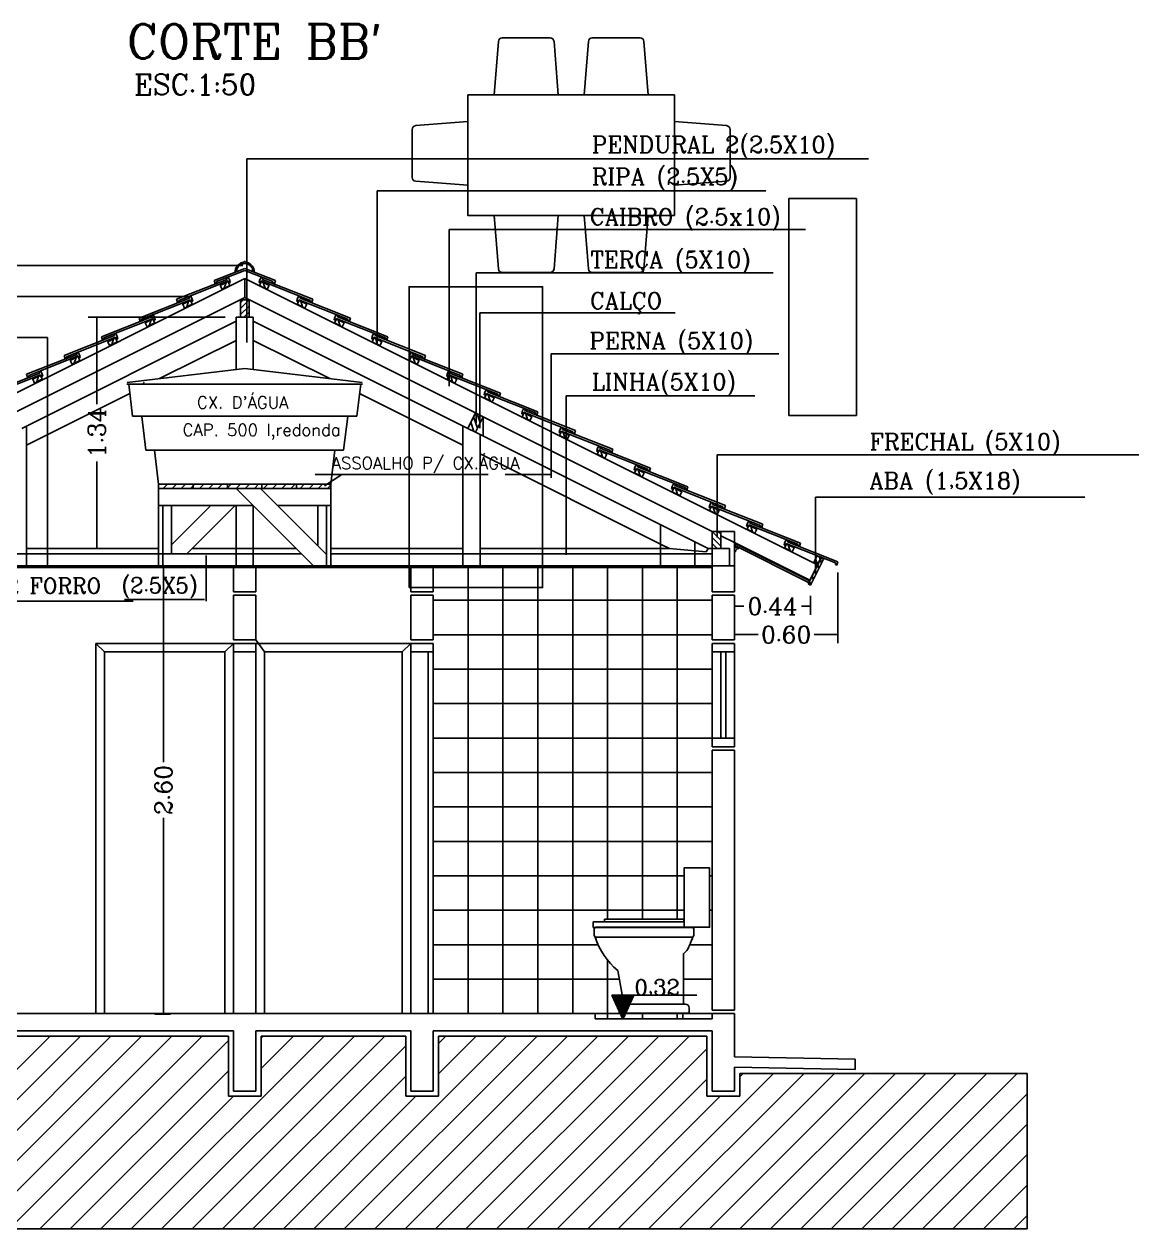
# Model space of a CAD drawing. Extents: x 374.2 to 444.1, y -26.3 to 30.2.
# Drawn here: x 419.16 to 425.64, y -17.74 to -10.74 of the extents above; entities that cross this region are included whole.
import ezdxf
from ezdxf.enums import TextEntityAlignment as Align

# ---------------------------------------------------------------- set-up
doc = ezdxf.new("R2010")
doc.units = 0
doc.header["$LTSCALE"] = 20
doc.header["$MEASUREMENT"] = 0
doc.linetypes.add('DASHED2', pattern=[0.375, 0.25, -0.125])
doc.layers.get('0').update_dxf_attribs({"linetype": 'CONTINUOUS'})
doc.layers.get('DEFPOINTS').update_dxf_attribs({"linetype": 'CONTINUOUS'})
for name, color, linetype in [('APARELHOS', 244, 'CONTINUOUS'), ('AZULEJO', 30, 'CONTINUOUS'), ('CONCRETO', 5, 'CONTINUOUS'), ('CORTETERRA', 244, 'CONTINUOUS'), ('COTAS', 244, 'CONTINUOUS'), ('EQUIPAMENTOS', 1, 'CONTINUOUS'), ('JANELA', 5, 'CONTINUOUS'), ('MADEIRAME', 30, 'CONTINUOUS'), ('PAREDE', 7, 'CONTINUOUS'), ('PORTA2', 30, 'CONTINUOUS'), ('TEXTO', 1, 'CONTINUOUS'), ('VASO', 7, 'CONTINUOUS'), ('VISTAL', 30, 'CONTINUOUS'), ('VISTAP', 244, 'CONTINUOUS')]:
    doc.layers.add(name, color=color, linetype=linetype)
doc.styles.add('ROMANC', font='ROMANC.SHX')
doc.dimstyles.get("Standard").update_dxf_attribs({"dimtxt": 0.1, "dimasz": 0.18, "dimexe": 0.05, "dimexo": 0.0625, "dimgap": 0.01, "dimtad": 0, "dimzin": 0, "dimdsep": 46, "dimtxsty": 'ROMANC', "dimblk1": 'NONE', "dimblk2": 'NONE', "dimsah": 1, "dimcen": 0.09, "dimclrd": 30, "dimclre": 30, "dimadec": 0, "dimazin": 0, "dimtfac": 1, "dimtdec": 4, "dimtofl": 0, "dimtmove": 1, "dimatfit": 3, "dimldrblk": 'NONE', "dimfxl": 1, "dimtolj": 1, "dimtzin": 0, "dimarcsym": 0})

# ---------------------------------------------------------------- blocks, each defined once
blk = doc.blocks.new('*D18')
at = {"color": 30, "linetype": 'ByBlock', "transparency": 16777216}
for p, q in [((406.0127, -7.0421), (406.0127, -7.4524)), ((405.4127, -7.3404), (405.4127, -7.3524)), ((405.4127, -7.4024), (405.5503, -7.4024)), ((406.0127, -7.4024), (405.875, -7.4024))]:
    blk.add_line(p, q, dxfattribs=at)
at = {"layer": 'DEFPOINTS', "color": 0, "linetype": 'ByBlock', "transparency": 16777216}
for p in [(406.0127, -6.9796), (405.4127, -7.4029), (406.0127, -7.4024)]:
    blk.add_point(p, dxfattribs=at)
at = {"color": 0, "linetype": 'ByBlock', "transparency": 16777216, "insert": (405.7127, -7.4024), "char_height": 0.1, "attachment_point": 5, "style": 'ROMANC'}
blk.add_mtext('\\A1;0.60', dxfattribs=at)
blk = doc.blocks.new('_NONE')
at = {"color": 0, "linetype": 'ByBlock'}
blk.add_circle((0, 0), 0.25, dxfattribs=at)
blk = doc.blocks.new('*D17')
at = {"color": 30, "linetype": 'ByBlock', "transparency": 16777216}
for p, q in [((405.8547, -7.1773), (405.8547, -7.2875)), ((405.4127, -7.2154), (405.4127, -7.2875)), ((405.4127, -7.2375), (405.4665, -7.2375)), ((405.8547, -7.2375), (405.8008, -7.2375))]:
    blk.add_line(p, q, dxfattribs=at)
at = {"layer": 'DEFPOINTS', "color": 0, "linetype": 'ByBlock', "transparency": 16777216}
for p in [(405.8547, -7.1148), (405.4127, -7.1529), (405.8547, -7.2375)]:
    blk.add_point(p, dxfattribs=at)
at = {"color": 0, "linetype": 'ByBlock', "transparency": 16777216, "insert": (405.6337, -7.2375), "char_height": 0.1, "attachment_point": 5, "style": 'ROMANC'}
blk.add_mtext('\\A1;0.44', dxfattribs=at)
blk = doc.blocks.new('*X7')
at = {"color": 0, "linetype": 'DASHED2'}
for p, q in [((144.7944, 79.1395), (144.7978, 79.143)), ((144.8082, 79.118), (144.8332, 79.143)), ((144.8436, 79.118), (144.8444, 79.1188))]:
    blk.add_line(p, q, dxfattribs=at)
blk = doc.blocks.new('*X6')
at = {"color": 0, "linetype": 'DASHED2'}
for p, q in [((144.1572, 77.7245), (144.1722, 77.7395)), ((144.1572, 77.6892), (144.2072, 77.7392)), ((144.1572, 77.6538), (144.2072, 77.7038)), ((144.1782, 77.6395), (144.2072, 77.6685))]:
    blk.add_line(p, q, dxfattribs=at)
blk = doc.blocks.new('*X8')
at = {"color": 0, "linetype": 'DASHED2'}
for p, q in [((146.4352, 78.9772), (146.4741, 79.0161)), ((146.4352, 79.0126), (146.4388, 79.0161)), ((146.4352, 78.9419), (146.4852, 78.9919)), ((146.4448, 78.9161), (146.4852, 78.9565)), ((146.4802, 78.9161), (146.4852, 78.9212))]:
    blk.add_line(p, q, dxfattribs=at)
blk = doc.blocks.new('*X9')
at = {"color": 0, "linetype": 'DASHED2'}
for p, q in [((142.7874, 77.5214), (142.8024, 77.5364)), ((142.7874, 77.486), (142.8024, 77.501)), ((142.7874, 77.4507), (142.8024, 77.4657)), ((142.7874, 77.4153), (142.8024, 77.4303)), ((142.7874, 77.38), (142.8024, 77.395))]:
    blk.add_line(p, q, dxfattribs=at)
blk = doc.blocks.new('*X10')
at = {"color": 0, "linetype": 'DASHED2'}
for p, q in [((142.805, 77.539), (142.8141, 77.5481)), ((142.805, 77.5037), (142.83, 77.5287))]:
    blk.add_line(p, q, dxfattribs=at)
blk = doc.blocks.new('*D15')
at = {"color": 30, "linetype": 'ByBlock', "transparency": 16777216}
for p, q in [((410.4058, -8.0474), (410.1491, -8.0474)), ((410.1991, -8.0474), (410.1991, -9.1865)), ((410.1991, -10.6503), (410.1991, -9.5112)), ((410.2395, -10.6503), (410.1491, -10.6503))]:
    blk.add_line(p, q, dxfattribs=at)
at = {"layer": 'DEFPOINTS', "color": 0, "linetype": 'ByBlock', "transparency": 16777216}
for p in [(410.6058, -8.0474), (410.1991, -10.6503), (410.4395, -10.6503)]:
    blk.add_point(p, dxfattribs=at)
at = {"color": 0, "linetype": 'ByBlock', "transparency": 16777216, "insert": (410.1991, -9.3489), "char_height": 0.1, "attachment_point": 5, "rotation": 90, "style": 'ROMANC'}
blk.add_mtext('\\A1;2.60', dxfattribs=at)
blk = doc.blocks.new('*X5')
at = {"color": 0}
for p, q in [((191.8346, 96.81), (191.8357, 96.8112)), ((191.8352, 96.8088), (191.8375, 96.8112)), ((191.8357, 96.8076), (191.8392, 96.8112)), ((191.8363, 96.8064), (191.841, 96.8112)), ((191.8369, 96.8052), (191.8428, 96.8112)), ((191.8374, 96.804), (191.8445, 96.8112)), ((191.838, 96.8028), (191.8463, 96.8112)), ((191.8386, 96.8016), (191.8481, 96.8112)), ((191.8391, 96.8004), (191.8498, 96.8112)), ((191.8397, 96.7992), (191.8516, 96.8112)), ((191.8403, 96.798), (191.8534, 96.8112)), ((191.8408, 96.7968), (191.8551, 96.8112)), ((191.8414, 96.7956), (191.8569, 96.8112)), ((191.842, 96.7944), (191.8587, 96.8112)), ((191.8425, 96.7932), (191.8605, 96.8112)), ((191.8431, 96.792), (191.8622, 96.8112)), ((191.8436, 96.7908), (191.864, 96.8112)), ((191.8442, 96.7896), (191.8658, 96.8112)), ((191.8448, 96.7884), (191.8675, 96.8112)), ((191.8453, 96.7872), (191.8693, 96.8112)), ((191.8459, 96.786), (191.8711, 96.8112)), ((191.8465, 96.7848), (191.8728, 96.8112)), ((191.847, 96.7836), (191.8746, 96.8112)), ((191.8476, 96.7824), (191.8764, 96.8112)), ((191.8482, 96.7812), (191.8781, 96.8112)), ((191.8487, 96.78), (191.8799, 96.8112)), ((191.8493, 96.7788), (191.8817, 96.8112)), ((191.8499, 96.7776), (191.8834, 96.8112)), ((191.8504, 96.7764), (191.8852, 96.8112)), ((191.851, 96.7752), (191.887, 96.8112)), ((191.8516, 96.774), (191.8887, 96.8112)), ((191.8521, 96.7728), (191.8905, 96.8112)), ((191.8527, 96.7716), (191.8923, 96.8112)), ((191.8533, 96.7704), (191.894, 96.8112)), ((191.8538, 96.7692), (191.8958, 96.8112)), ((191.8544, 96.768), (191.8976, 96.8112)), ((191.855, 96.7668), (191.8972, 96.809)), ((191.8555, 96.7656), (191.8957, 96.8057)), ((191.8561, 96.7644), (191.8942, 96.8025)), ((191.8567, 96.7632), (191.8927, 96.7992)), ((191.8572, 96.762), (191.8913, 96.796)), ((191.8578, 96.7608), (191.8898, 96.7928)), ((191.8584, 96.7596), (191.8883, 96.7895)), ((191.8589, 96.7584), (191.8868, 96.7863)), ((191.8595, 96.7572), (191.8853, 96.783)), ((191.8601, 96.756), (191.8839, 96.7798)), ((191.8606, 96.7548), (191.8824, 96.7765)), ((191.8612, 96.7536), (191.8809, 96.7733)), ((191.8618, 96.7524), (191.8794, 96.77)), ((191.8623, 96.7512), (191.8779, 96.7668)), ((191.8629, 96.75), (191.8765, 96.7635)), ((191.8635, 96.7488), (191.875, 96.7603)), ((191.864, 96.7476), (191.8735, 96.757)), ((191.8646, 96.7464), (191.872, 96.7538)), ((191.8652, 96.7452), (191.8705, 96.7505)), ((191.8657, 96.744), (191.8691, 96.7473)), ((191.8663, 96.7428), (191.8676, 96.744))]:
    blk.add_line(p, q, dxfattribs=at)
blk = doc.blocks.new('*X11')
at = {"color": 0}
for p, q in [((183.8112, 118.6513), (183.8259, 118.666)), ((183.8112, 118.6159), (183.8612, 118.6659)), ((183.8112, 118.5806), (183.8612, 118.6306)), ((183.8319, 118.566), (183.8612, 118.5952))]:
    blk.add_line(p, q, dxfattribs=at)
blk = doc.blocks.new('*X63')
at = {"color": 0, "linetype": 'Continuous'}
for p, q in [((410.1966, -7.5974), (410.2216, -7.5724)), ((410.2496, -7.5974), (410.2746, -7.5724)), ((410.3027, -7.5974), (410.3277, -7.5724)), ((410.3557, -7.5974), (410.3707, -7.5824)), ((410.3707, -7.5824), (410.3807, -7.5724)), ((410.4087, -7.5974), (410.4337, -7.5724)), ((410.4618, -7.5974), (410.4868, -7.5724)), ((410.5148, -7.5974), (410.5398, -7.5724)), ((410.5678, -7.5974), (410.5707, -7.5946)), ((410.5707, -7.5946), (410.5928, -7.5724)), ((410.6209, -7.5974), (410.6459, -7.5724)), ((410.6739, -7.5974), (410.6989, -7.5724)), ((410.7269, -7.5974), (410.7519, -7.5724)), ((410.78, -7.5974), (410.805, -7.5724)), ((410.833, -7.5974), (410.858, -7.5724)), ((410.886, -7.5974), (410.911, -7.5724)), ((410.9391, -7.5974), (410.9641, -7.5724)), ((410.9921, -7.5974), (411.0171, -7.5724)), ((411.0451, -7.5974), (411.0701, -7.5724)), ((411.0982, -7.5974), (411.1232, -7.5724)), ((411.1512, -7.5974), (411.1707, -7.5779))]:
    blk.add_line(p, q, dxfattribs=at)
blk = doc.blocks.new('*D72')
at = {"color": 30, "linetype": 'ByBlock', "transparency": 16777216}
for p, q in [((410.5583, -6.6036), (409.7616, -6.6036)), ((409.8116, -6.6036), (409.8116, -7.1082)), ((409.8116, -7.9471), (409.8116, -7.4425)), ((410.1082, -7.9471), (409.7616, -7.9471))]:
    blk.add_line(p, q, dxfattribs=at)
at = {"layer": 'DEFPOINTS', "color": 0, "linetype": 'ByBlock', "transparency": 16777216}
for p in [(409.8116, -6.6036), (410.6208, -6.6036), (410.1707, -7.9471)]:
    blk.add_point(p, dxfattribs=at)
at = {"color": 0, "linetype": 'ByBlock', "transparency": 16777216, "insert": (409.8116, -7.2753), "char_height": 0.1, "attachment_point": 5, "rotation": 90, "style": 'ROMANC'}
blk.add_mtext('\\A1;1.34', dxfattribs=at)
blk = doc.blocks.new('*X79')
at = {"color": 0, "linetype": 'Continuous'}
for p, q in [((418.1927, -17.7387), (419.3127, -16.6187)), ((418.3694, -17.7387), (419.4894, -16.6187)), ((418.5462, -17.7387), (419.6662, -16.6187)), ((418.723, -17.7387), (419.843, -16.6187)), ((418.8998, -17.7387), (420.0198, -16.6187)), ((419.0765, -17.7387), (420.1965, -16.6187)), ((419.2533, -17.7387), (420.3479, -16.6441)), ((419.7837, -17.7387), (420.9037, -16.6187)), ((419.9604, -17.7387), (421.0804, -16.6187)), ((420.1372, -17.7387), (421.2572, -16.6187)), ((420.5379, -16.8077), (420.7269, -16.6187)), ((420.5379, -16.6309), (420.5501, -16.6187)), ((420.8443, -17.7387), (421.9643, -16.6187)), ((421.0211, -17.7387), (422.1411, -16.6187)), ((421.1979, -17.7387), (422.3179, -16.6187)), ((421.3746, -17.7387), (422.4946, -16.6187)), ((421.5514, -17.7387), (422.6714, -16.6187)), ((421.5679, -16.6615), (421.6108, -16.6187)), ((421.5679, -16.8383), (421.7875, -16.6187)), ((421.7282, -17.7387), (422.8482, -16.6187)), ((421.905, -17.7387), (423.025, -16.6187)), ((420.314, -17.7387), (421.3779, -16.6748)), ((422.0818, -17.7387), (423.1279, -16.6925)), ((419.4301, -17.7387), (420.3479, -16.8209)), ((420.4908, -17.7387), (421.3779, -16.8515)), ((422.6121, -17.7387), (423.515, -16.8357)), ((422.7889, -17.7387), (423.6918, -16.8357)), ((422.9656, -17.7387), (423.8686, -16.8357)), ((423.1424, -17.7387), (424.0454, -16.8357)), ((423.3179, -16.8561), (423.3383, -16.8357)), ((423.3192, -17.7387), (424.2221, -16.8357)), ((423.496, -17.7387), (424.3989, -16.8357)), ((423.6727, -17.7387), (424.5757, -16.8357)), ((423.8495, -17.7387), (424.7525, -16.8357)), ((424.0263, -17.7387), (424.9293, -16.8357)), ((422.2585, -17.7387), (423.1279, -16.8693)), ((419.6069, -17.7387), (420.3769, -16.9687)), ((420.6675, -17.7387), (421.4375, -16.9687)), ((422.4353, -17.7387), (423.2053, -16.9687)), ((424.2031, -17.7387), (424.9879, -16.9539)), ((424.3798, -17.7387), (424.9879, -17.1306)), ((424.5566, -17.7387), (424.9879, -17.3074)), ((424.7334, -17.7387), (424.9879, -17.4842)), ((424.9102, -17.7387), (424.9879, -17.661))]:
    blk.add_line(p, q, dxfattribs=at)

msp = doc.modelspace()

# ---------------------------------------------------------------- linework, layer by layer
at = {"layer": 'APARELHOS', "color": 1, "linetype": 'Continuous'}
msp.add_lwpolyline([(422.9952, -15.9869), (423.1425, -15.9869), (423.1425, -15.6425), (422.9952, -15.6425)], close=True, dxfattribs=at)
at = {"layer": 'AZULEJO', "color": 30, "linetype": 'Continuous'}
for p, q in [((421.7404, -13.8987), (421.7404, -16.4887)), ((421.9429, -13.8987), (421.9429, -16.4887)), ((422.1454, -13.8987), (422.1454, -16.4887)), ((422.3479, -13.8987), (422.3479, -16.4887)), ((422.5504, -13.8987), (422.5504, -15.9395)), ((422.7529, -13.8987), (422.7529, -15.9395)), ((422.9554, -13.8987), (422.9554, -15.9395)), ((422.5504, -15.9869), (422.5504, -15.9881)), ((422.7529, -15.9869), (422.7529, -15.9881)), ((422.9554, -15.9869), (422.9554, -15.9881)), ((422.5504, -16.1789), (422.5504, -16.5187)), ((422.7529, -16.4869), (422.7529, -16.5187)), ((422.9554, -16.4869), (422.9554, -16.5187))]:
    msp.add_line(p, q, dxfattribs=at)
at = {"layer": 'AZULEJO', "linetype": 'Continuous'}
for p, q in [((421.5379, -14.0887), (423.1579, -14.0887)), ((421.5379, -14.2887), (423.1579, -14.2887)), ((421.5379, -14.4887), (423.1579, -14.4887)), ((421.5379, -14.6887), (423.1579, -14.6887)), ((421.5379, -14.8887), (423.1579, -14.8887)), ((421.5379, -15.0887), (423.1579, -15.0887)), ((421.5379, -15.2887), (423.1579, -15.2887)), ((421.5379, -15.4887), (423.1579, -15.4887)), ((421.5379, -15.6887), (422.3379, -15.6887)), ((422.3379, -15.6887), (422.9952, -15.6887)), ((423.1425, -15.6887), (423.1579, -15.6887)), ((421.5379, -15.8887), (422.9952, -15.8887)), ((423.1425, -15.8887), (423.1579, -15.8887)), ((421.5379, -16.0887), (422.4956, -16.0887)), ((423.0287, -16.0887), (423.1579, -16.0887)), ((421.5379, -16.2887), (422.6194, -16.2887)), ((422.9906, -16.2887), (423.1579, -16.2887)), ((422.4779, -16.4887), (423.1579, -16.4887)), ((422.9879, -16.5187), (422.9879, -16.4869))]:
    msp.add_line(p, q, dxfattribs=at)
at = {"layer": 'CONCRETO', "linetype": 'Continuous'}
for p, q in [((420.3779, -13.8887), (420.3779, -14.0387)), ((420.5079, -13.8887), (420.3779, -13.8887)), ((420.5079, -13.8887), (420.5079, -14.0387)), ((421.4079, -13.8887), (421.4079, -14.0387)), ((421.5379, -13.8887), (421.4079, -13.8887)), ((421.5379, -13.8887), (421.5379, -14.0387)), ((423.1579, -13.8887), (423.1579, -14.0387)), ((423.2879, -13.8887), (423.1579, -13.8887)), ((423.2879, -13.8887), (423.2879, -14.0387)), ((420.5079, -14.0387), (420.3779, -14.0387)), ((421.5379, -14.0387), (421.4079, -14.0387)), ((423.2879, -14.0387), (423.1579, -14.0387)), ((420.3779, -14.3387), (420.5079, -14.3387)), ((421.4079, -14.3387), (421.5379, -14.3387)), ((423.1579, -14.3387), (423.2879, -14.3387)), ((420.3779, -14.3887), (420.5079, -14.3887)), ((421.4079, -14.3887), (421.5379, -14.3887)), ((423.1579, -14.3887), (423.2879, -14.3887)), ((423.1579, -14.8887), (423.2879, -14.8887)), ((423.1579, -14.9387), (423.2879, -14.9387))]:
    msp.add_line(p, q, dxfattribs=at)
at = {"layer": 'CONCRETO'}
for p, q in [((420.3779, -14.3887), (420.3779, -14.3387)), ((420.5079, -14.3887), (420.5079, -14.3387)), ((421.4079, -14.3887), (421.4079, -14.3387)), ((421.5379, -14.3887), (421.5379, -14.3387)), ((423.1579, -14.3887), (423.1579, -14.3387)), ((423.2879, -14.3887), (423.2879, -14.3387)), ((423.1579, -14.9387), (423.1579, -14.8887)), ((423.2879, -14.9387), (423.2879, -14.8887)), ((417.5979, -16.4887), (422.4779, -16.4887)), ((422.4779, -16.4887), (422.4779, -16.5187)), ((423.1579, -16.4887), (423.2879, -16.4887)), ((423.1579, -16.4887), (423.1579, -16.5187)), ((423.2879, -16.4887), (423.2879, -16.7387)), ((422.4779, -16.5187), (423.1579, -16.5187)), ((417.7279, -16.5887), (420.3779, -16.5887)), ((420.3779, -16.5887), (420.3779, -16.9387)), ((420.5079, -16.5887), (421.4079, -16.5887)), ((420.5079, -16.5887), (420.5079, -16.9387)), ((421.4079, -16.5887), (421.4079, -16.9387)), ((421.5379, -16.5887), (423.1579, -16.5887)), ((421.5379, -16.5887), (421.5379, -16.9387)), ((423.1579, -16.5887), (423.1579, -16.9387)), ((423.2879, -16.7387), (423.9879, -16.7537)), ((423.9879, -16.7537), (423.9879, -16.8137)), ((423.2879, -16.7987), (423.2879, -16.9387)), ((423.2879, -16.7987), (423.9879, -16.8137)), ((420.3779, -16.9387), (420.5079, -16.9387)), ((421.4079, -16.9387), (421.5379, -16.9387)), ((423.1579, -16.9387), (423.2879, -16.9387))]:
    msp.add_line(p, q, dxfattribs=at)
at = {"layer": 'CORTETERRA', "color": 244}
for p, q in [((417.7979, -16.6187), (420.3479, -16.6187)), ((420.3479, -16.6187), (420.3479, -16.9687)), ((420.5379, -16.6187), (420.5379, -16.9687)), ((420.5379, -16.6187), (421.3779, -16.6187)), ((421.3779, -16.6187), (421.3779, -16.9687)), ((421.5679, -16.6187), (421.5679, -16.9687)), ((421.5679, -16.6187), (423.1279, -16.6187)), ((423.1279, -16.6187), (423.1279, -16.9687)), ((423.3179, -16.8357), (423.3179, -16.9687)), ((420.3479, -16.9687), (420.5379, -16.9687)), ((421.3779, -16.9687), (421.5679, -16.9687)), ((423.1279, -16.9687), (423.3179, -16.9687))]:
    msp.add_line(p, q, dxfattribs=at)
at = {"layer": 'COTAS', "color": 244}
for p, q in [((419.5779, -14.3387), (419.6279, -14.3887)), ((420.3279, -14.3887), (420.3779, -14.3387)), ((420.5579, -14.3887), (420.5079, -14.3187)), ((421.3579, -14.3887), (421.4079, -14.3387))]:
    msp.add_line(p, q, dxfattribs=at)
at = {"layer": 'EQUIPAMENTOS', "linetype": 'Continuous'}
for p, q in [((421.9389, -10.8232), (422.217, -10.8232)), ((422.4615, -10.8232), (422.7396, -10.8232)), ((421.8926, -11.1545), (421.9165, -10.8441)), ((422.2394, -10.8441), (422.2633, -11.1545)), ((422.4152, -11.1545), (422.4391, -10.8441)), ((422.762, -10.8441), (422.7859, -11.1545)), ((421.7386, -11.3094), (421.4361, -11.3326)), ((422.9386, -11.3094), (423.241, -11.3326)), ((421.4152, -11.3551), (421.4152, -11.6332)), ((423.2619, -11.3551), (423.2619, -11.6332)), ((421.4361, -11.6556), (421.7386, -11.6788)), ((423.241, -11.6556), (422.9386, -11.6788)), ((421.8926, -11.8545), (421.9165, -12.1649)), ((422.2394, -12.1649), (422.2633, -11.8545)), ((422.4152, -11.8545), (422.4391, -12.1649)), ((422.762, -12.1649), (422.7859, -11.8545)), ((421.9389, -12.1858), (422.217, -12.1858)), ((422.4615, -12.1858), (422.7396, -12.1858))]:
    msp.add_line(p, q, dxfattribs=at)
for points in [[(421.7386, -11.1545), (422.9386, -11.1545), (422.9386, -11.8545), (421.7386, -11.8545)], [(423.996, -11.7549), (423.996, -13.0156), (423.6034, -13.0156), (423.6034, -11.7549)], [(421.3973, -14.0147), (421.3973, -12.2685), (422.1732, -12.2685), (422.1732, -14.0147)]]:
    msp.add_lwpolyline(points, close=True, dxfattribs=at)
for centre, start, end in [((421.9389, -10.8457), 90, 175.91438), ((422.217, -10.8457), 4.08562, 90), ((422.4615, -10.8457), 90, 175.91438), ((422.7396, -10.8457), 4.08562, 90), ((421.4377, -11.3551), 94.08562, 180), ((423.2394, -11.3551), 0, 85.91438), ((421.4377, -11.6332), 180, 265.91438), ((423.2394, -11.6332), 274.08562, 0), ((421.9389, -12.1633), 184.08562, 270), ((422.217, -12.1633), 270, 355.91438), ((422.4615, -12.1633), 184.08562, 270), ((422.7396, -12.1633), 270, 355.91438)]:
    msp.add_arc(centre, 0.0225, start, end, dxfattribs=at)
at = {"layer": 'JANELA', "linetype": 'Continuous'}
for p, q in [((423.1579, -14.3887), (423.1579, -14.8887)), ((423.2879, -14.3887), (423.2879, -14.8887))]:
    msp.add_line(p, q, dxfattribs=at)
at = {"layer": 'JANELA', "color": 1, "linetype": 'Continuous'}
for p, q in [((423.2079, -14.3887), (423.2079, -14.8887)), ((423.2379, -14.3887), (423.2379, -14.8887))]:
    msp.add_line(p, q, dxfattribs=at)
at = {"layer": 'MADEIRAME', "color": 30, "linetype": 'Continuous'}
msp.add_line((423.4053, -12.9021), (423.3784, -12.9021), dxfattribs=at)
at = {"layer": 'PAREDE', "color": 3}
for p, q in [((423.2079, -13.6887), (423.2879, -13.6887)), ((423.2879, -13.8887), (423.2879, -13.6887)), ((420.3779, -14.3187), (420.3779, -14.0587)), ((420.5079, -14.3187), (420.5079, -14.0587)), ((421.4079, -14.3187), (421.4079, -14.0587)), ((421.5379, -14.3187), (421.5379, -14.0587)), ((423.1579, -14.3187), (423.1579, -14.0587)), ((423.2879, -14.3187), (423.2879, -14.0587)), ((423.1579, -16.4687), (423.1579, -14.9587)), ((423.2879, -16.4687), (423.2879, -14.9587)), ((423.1579, -16.4687), (423.2879, -16.4687))]:
    msp.add_line(p, q, dxfattribs=at)
at = {"layer": 'PAREDE', "color": 3, "linetype": 'Continuous'}
for p, q in [((420.5079, -14.0587), (420.3779, -14.0587)), ((421.5379, -14.0587), (421.4079, -14.0587)), ((423.2879, -14.0587), (423.1579, -14.0587)), ((420.3779, -14.3187), (420.5079, -14.3187)), ((421.4079, -14.3187), (421.5379, -14.3187)), ((423.1579, -14.3187), (423.2879, -14.3187)), ((423.1579, -14.9587), (423.2879, -14.9587))]:
    msp.add_line(p, q, dxfattribs=at)
at = {"layer": 'PORTA2', "color": 30, "linetype": 'DASHED2'}
msp.add_line((421.9549, -13.3586), (422.2259, -13.3586), dxfattribs=at)
at = {"layer": 'PORTA2', "linetype": 'DASHED2', "ltscale": 0.5}
for p, q in [((420.1829, -13.8187), (420.3129, -13.8187)), ((421.0579, -13.8187), (421.1879, -13.8187))]:
    msp.add_line(p, q, dxfattribs=at)
at = {"layer": 'PORTA2', "linetype": 'Continuous'}
msp.add_line((420.2199, -14.0945), (420.2199, -13.8291), dxfattribs=at)
at = {"layer": 'PORTA2', "color": 3, "linetype": 'DASHED2'}
msp.add_line((423.1579, -13.7887), (423.1579, -13.8887), dxfattribs=at)
at = {"layer": 'TEXTO', "color": 30, "linetype": 'Continuous'}
for p, q in [((424.0658, -11.5257), (420.4553, -11.5257)), ((420.4553, -12.5923), (420.4553, -11.5257)), ((423.4697, -11.7117), (421.2126, -11.7117)), ((421.2126, -12.5923), (421.2126, -11.7117)), ((423.7006, -11.9366), (421.6295, -11.9366)), ((421.6295, -12.8447), (421.6295, -11.9366)), ((418.2141, -12.1445), (420.4311, -12.1445)), ((423.5127, -12.1879), (421.7865, -12.1879)), ((421.7865, -13.0593), (421.7865, -12.1879)), ((417.6429, -12.3241), (420.112, -12.3241)), ((422.9434, -12.4194), (421.8092, -12.4194)), ((421.8092, -13.0891), (421.8092, -12.4194)), ((418.6577, -12.563), (419.2976, -12.563)), ((419.2976, -12.563), (419.2976, -13.8928)), ((423.5449, -12.6575), (422.2236, -12.6575)), ((422.2236, -13.3781), (422.2236, -12.6575)), ((423.3892, -12.9021), (422.31, -12.9021)), ((422.31, -12.9021), (422.31, -13.8255)), ((424.9157, -13.2435), (423.1879, -13.2435)), ((423.1879, -13.7243), (423.1879, -13.2435)), ((424.9157, -13.2435), (425.6365, -13.2435)), ((425.3228, -13.4901), (423.7579, -13.4901)), ((423.7579, -13.9314), (423.7579, -13.4901)), ((419.7444, -14.0845), (420.21, -14.0845))]:
    msp.add_line(p, q, dxfattribs=at)
at = {"layer": 'TEXTO', "color": 1}
for p, q in [((422.5749, -16.3817), (422.64, -16.52)), ((422.5749, -16.3817), (423.0694, -16.3817)), ((422.64, -16.52), (422.7033, -16.3812))]:
    msp.add_line(p, q, dxfattribs=at)
at = {"layer": 'VASO', "color": 1, "linetype": 'Continuous'}
for p, q in [((422.9929, -15.9395), (422.5322, -15.9395)), ((422.5322, -15.9395), (422.5322, -15.9557)), ((422.9929, -15.9557), (422.9929, -15.9395)), ((422.9955, -15.9557), (422.4673, -15.9557)), ((422.4673, -15.9557), (422.4673, -15.9881)), ((422.4673, -15.9881), (423.0545, -15.9881)), ((422.473, -15.9969), (422.473, -16.0347)), ((422.4797, -15.9881), (422.4797, -15.9875)), ((422.483, -15.9869), (423.0411, -15.9869)), ((422.493, -15.9869), (422.483, -15.9869)), ((423.0315, -15.9869), (422.493, -15.9869)), ((422.5322, -15.9557), (422.9929, -15.9557)), ((422.6797, -15.9881), (422.6797, -15.9869)), ((422.8797, -15.9881), (422.8797, -15.9869)), ((423.0511, -15.9969), (423.0511, -16.0347)), ((423.0545, -15.9881), (423.0545, -15.9869)), ((422.4837, -16.0556), (422.4791, -16.0439)), ((422.493, -16.0447), (422.483, -16.0447)), ((423.0315, -16.0447), (422.493, -16.0447)), ((423.0315, -16.0447), (423.0411, -16.0447)), ((423.032, -16.0785), (423.0319, -16.0788)), ((423.032, -16.0785), (423.0453, -16.0438)), ((423.0511, -16.0287), (423.0511, -16.0287)), ((423.0515, -16.0579), (423.0515, -16.0579)), ((422.9906, -16.1401), (422.9906, -16.3522)), ((422.6102, -16.2377), (422.6459, -16.4346)), ((422.9906, -16.3522), (422.9906, -16.3868)), ((422.6374, -16.4346), (422.6459, -16.4346)), ((422.7046, -16.4346), (422.6475, -16.4346)), ((422.7046, -16.4346), (422.7934, -16.4346)), ((422.7658, -16.4346), (423.0039, -16.4346)), ((422.9906, -16.3868), (422.9906, -16.4346)), ((422.6174, -16.4546), (422.6174, -16.4869)), ((423.0239, -16.4869), (422.6174, -16.4869)), ((423.0239, -16.4546), (423.0239, -16.4869))]:
    msp.add_line(p, q, dxfattribs=at)
for centre, radius, start, end in [((422.483, -15.9969), 0.01, 90, 180), ((422.493, -16.0069), 0.02, 178.19655, 180), ((423.0411, -15.9969), 0.01, 0, 90), ((422.483, -16.0347), 0.01, 180, 270), ((422.8583, -15.9299), 0.3959, 196.73246, 231.23281), ((422.7838, -15.9821), 0.309, 193.76373, 195.70356), ((422.9113, -16.045), 0.1252, 309.31174, 344.31565), ((423.0411, -16.0347), 0.01, 270, 0), ((423.0315, -16.0247), 0.02, 348.34848, 348.41383), ((422.7838, -15.9821), 0.309, 234.36093, 235.81031), ((422.6374, -16.4546), 0.02, 90, 180), ((423.0039, -16.4546), 0.02, 0, 90)]:
    msp.add_arc(centre, radius, start, end, dxfattribs=at)
at = {"layer": 'VISTAL', "color": 30}
for p, q in [((417.1166, -13.8825), (420.4429, -12.2194)), ((423.7691, -13.8825), (420.4429, -12.2194)), ((420.4429, -12.3312), (420.4429, -12.2194)), ((419.103, -13.0011), (420.4429, -12.3312)), ((421.7827, -13.0011), (420.4429, -12.3312)), ((420.3929, -12.7495), (420.3929, -12.4448)), ((420.4929, -12.7495), (420.4929, -12.4448)), ((419.1477, -13.0905), (420.3929, -12.468)), ((421.738, -13.0905), (420.4929, -12.468)), ((419.9486, -12.8019), (420.3929, -12.5798)), ((420.9372, -12.8019), (420.4929, -12.5798)), ((419.1754, -13.1885), (419.7758, -12.8883)), ((421.7104, -13.1885), (421.1099, -12.8883)), ((419.1754, -13.0767), (419.1754, -13.8887)), ((421.7104, -13.0767), (421.7104, -13.8887)), ((421.8275, -13.0235), (421.8275, -13.1353)), ((423.1579, -13.6887), (421.8275, -13.0235)), ((423.1343, -13.7887), (421.7827, -13.1129)), ((421.8104, -13.1267), (421.8104, -13.8887)), ((422.8579, -13.7623), (421.8104, -13.2385)), ((420.3929, -13.8887), (420.3929, -13.5387)), ((420.4929, -13.8887), (420.4929, -13.5387)), ((422.8579, -13.6505), (422.8579, -13.8887)), ((423.0579, -13.7505), (423.0579, -13.8887)), ((423.7244, -13.9719), (423.2879, -13.7537)), ((419.9428, -13.7884), (419.1754, -13.7887)), ((420.7423, -13.7882), (420.1373, -13.7884)), ((421.7104, -13.7881), (420.9428, -13.7881)), ((422.8579, -13.7887), (421.8104, -13.7887)), ((423.1579, -13.7887), (423.2079, -13.7887))]:
    msp.add_line(p, q, dxfattribs=at)
at = {"layer": 'VISTAL', "linetype": 'Continuous'}
for p, q in [((421.8569, -13.3586), (420.8518, -13.3586)), ((421.0068, -13.3586), (420.9065, -13.4238)), ((419.9428, -13.4387), (419.9428, -13.4137)), ((420.1428, -13.4387), (420.1428, -13.4137)), ((420.3428, -13.4387), (420.3428, -13.4137)), ((420.5428, -13.4387), (420.5428, -13.4137)), ((420.7428, -13.4387), (420.7428, -13.4137)), ((420.9428, -13.4387), (420.9428, -13.4137)), ((419.9428, -13.4387), (419.9428, -13.5387)), ((419.9428, -13.4387), (420.9428, -13.4387)), ((420.8428, -13.8887), (420.3929, -13.4387)), ((420.9178, -13.8222), (420.5343, -13.4387)), ((420.9428, -13.8887), (420.9428, -13.4387)), ((419.9428, -13.8887), (419.9428, -13.5387)), ((419.9428, -13.5387), (420.4928, -13.5387)), ((419.9678, -13.8887), (419.9678, -13.5387)), ((420.0178, -13.7664), (420.2456, -13.5387)), ((420.0178, -13.8187), (420.0178, -13.5387)), ((420.107, -13.8187), (420.387, -13.5387)), ((420.6343, -13.5387), (420.78, -13.5387)), ((420.7664, -13.5387), (420.9428, -13.5387)), ((420.8678, -13.7722), (420.8678, -13.5387)), ((420.9178, -13.8887), (420.9178, -13.5387)), ((419.7944, -14.0945), (417.8042, -14.0945))]:
    msp.add_line(p, q, dxfattribs=at)
at = {"layer": 'VISTAL', "color": 30, "linetype": 'DASHED2', "ltscale": 0.1}
for p, q in [((422.8579, -13.7623), (422.9107, -13.7887)), ((423.2879, -13.7537), (423.2079, -13.7137)), ((423.1224, -13.8076), (422.9107, -13.7887)), ((423.2579, -13.7887), (423.2079, -13.7887)), ((423.2579, -13.7887), (423.2579, -13.8887))]:
    msp.add_line(p, q, dxfattribs=at)
at = {"layer": 'VISTAL', "color": 30, "linetype": 'DASHED2'}
msp.add_line((423.7691, -13.8825), (423.7244, -13.9719), dxfattribs=at)
at = {"layer": 'VISTAL', "color": 244, "linetype": 'Continuous'}
for p, q in [((420.3779, -14.3387), (419.5779, -14.3387)), ((419.5779, -14.3387), (419.5779, -16.4887)), ((420.3779, -16.4887), (420.3779, -14.3387)), ((421.4079, -14.3387), (420.5079, -14.3387)), ((420.5079, -14.3387), (420.5079, -16.4887)), ((420.3279, -14.3887), (419.6279, -14.3887)), ((419.6279, -14.3887), (419.6279, -16.4887)), ((420.3279, -16.4887), (420.3279, -14.3887)), ((420.5579, -14.3887), (420.5579, -16.4887)), ((421.3579, -14.3887), (420.5579, -14.3887)), ((421.3579, -16.4887), (421.3579, -14.3887)), ((423.3179, -16.8357), (424.9879, -16.8357))]:
    msp.add_line(p, q, dxfattribs=at)
at = {"layer": 'VISTAL', "color": 5, "linetype": 'Continuous'}
msp.add_line((421.4079, -16.4887), (421.4079, -14.3387), dxfattribs=at)
at = {"layer": 'VISTAP', "color": 30, "linetype": 'Continuous'}
for p, q in [((420.4429, -12.1615), (420.2648, -12.2319)), ((420.4429, -12.1615), (420.621, -12.2319)), ((420.3395, -12.2252), (420.047, -12.3408)), ((420.0609, -12.3475), (420.3463, -12.2347)), ((420.2786, -12.2386), (420.4429, -12.1737)), ((420.6071, -12.2386), (420.4429, -12.1737)), ((420.8249, -12.3475), (420.5395, -12.2347)), ((420.5463, -12.2252), (420.8388, -12.3408)), ((420.1217, -12.3341), (419.8292, -12.4497)), ((419.8431, -12.4564), (420.1285, -12.3436)), ((421.0427, -12.4564), (420.7573, -12.3436)), ((420.7641, -12.3341), (421.0566, -12.4497)), ((419.9039, -12.443), (419.6114, -12.5586)), ((420.9819, -12.443), (421.2744, -12.5586)), ((419.6253, -12.5653), (419.9107, -12.4525)), ((421.2605, -12.5653), (420.9751, -12.4525)), ((419.6861, -12.5519), (419.3936, -12.6675)), ((419.4075, -12.6742), (419.6929, -12.5614)), ((421.4783, -12.6742), (421.1928, -12.5614)), ((421.1997, -12.5519), (421.4922, -12.6675)), ((419.4683, -12.6608), (419.1758, -12.7764)), ((421.4175, -12.6608), (421.71, -12.7764)), ((419.1897, -12.7831), (419.4751, -12.6703)), ((421.6961, -12.7831), (421.4106, -12.6703)), ((419.2505, -12.7697), (418.958, -12.8853)), ((418.9719, -12.892), (419.2573, -12.7792)), ((421.9139, -12.892), (421.6284, -12.7792)), ((421.6352, -12.7697), (421.9278, -12.8853)), ((422.1317, -13.0009), (421.8462, -12.8881)), ((421.853, -12.8786), (422.1455, -12.9942)), ((422.3495, -13.1098), (422.064, -12.997)), ((422.0708, -12.9875), (422.3633, -13.1031)), ((422.5673, -13.2187), (422.2818, -13.1059)), ((422.2886, -13.0964), (422.5811, -13.212)), ((422.7851, -13.3276), (422.4996, -13.2148)), ((422.5064, -13.2053), (422.7989, -13.3209)), ((423.0029, -13.4365), (422.7174, -13.3237)), ((422.7242, -13.3142), (423.0167, -13.4298)), ((422.942, -13.4231), (423.2345, -13.5387)), ((423.2206, -13.5454), (422.9352, -13.4326)), ((423.4384, -13.6543), (423.153, -13.5415)), ((423.1598, -13.532), (423.4523, -13.6476)), ((423.3776, -13.6408), (423.6701, -13.7565)), ((423.6562, -13.7632), (423.3708, -13.6504)), ((423.874, -13.8721), (423.5886, -13.7593)), ((423.5954, -13.7497), (423.8879, -13.8653)), ((417.7279, -13.8887), (420.3379, -13.8887)), ((417.7279, -13.8987), (420.3379, -13.8987)), ((420.3129, -13.8887), (421.2129, -13.8887)), ((420.3129, -13.8987), (421.2129, -13.8987)), ((421.1879, -13.8887), (423.1579, -13.8887)), ((421.1879, -13.8987), (423.1579, -13.8987))]:
    msp.add_line(p, q, dxfattribs=at)
at = {"layer": 'VISTAP', "color": 30, "linetype": 'DASHED2'}
for p, q in [((420.4406, -12.1215), (420.4378, -12.126)), ((420.4406, -12.1215), (420.4465, -12.1215)), ((420.4465, -12.1215), (420.4491, -12.1261)), ((420.2648, -12.2319), (420.2705, -12.2507)), ((420.2781, -12.2476), (420.2786, -12.2386)), ((420.3475, -12.2139), (420.3382, -12.2172)), ((420.3382, -12.2172), (420.3395, -12.2252)), ((420.3463, -12.2347), (420.3535, -12.2451)), ((420.356, -12.2309), (420.3475, -12.2139)), ((420.3588, -12.243), (420.356, -12.2309)), ((420.3882, -12.1807), (420.3964, -12.1774)), ((420.4902, -12.1778), (420.4983, -12.181)), ((420.527, -12.243), (420.5298, -12.2309)), ((420.5298, -12.2309), (420.5383, -12.2139)), ((420.5395, -12.2347), (420.5323, -12.2451)), ((420.5383, -12.2139), (420.5476, -12.2172)), ((420.5476, -12.2172), (420.5463, -12.2252)), ((420.6076, -12.2476), (420.6071, -12.2386)), ((420.621, -12.2319), (420.6152, -12.2507)), ((420.2705, -12.2507), (420.2781, -12.2476)), ((420.3535, -12.2451), (420.3588, -12.243)), ((420.5323, -12.2451), (420.527, -12.243)), ((420.6152, -12.2507), (420.6076, -12.2476)), ((420.047, -12.3408), (420.0527, -12.3596)), ((420.0527, -12.3596), (420.0603, -12.3565)), ((420.0603, -12.3565), (420.0609, -12.3475)), ((420.1297, -12.3228), (420.1204, -12.3261)), ((420.1204, -12.3261), (420.1217, -12.3341)), ((420.1285, -12.3436), (420.1357, -12.354)), ((420.1382, -12.3398), (420.1297, -12.3228)), ((420.1357, -12.354), (420.141, -12.3519)), ((420.141, -12.3519), (420.1382, -12.3398)), ((420.7448, -12.3519), (420.7476, -12.3398)), ((420.7501, -12.354), (420.7448, -12.3519)), ((420.7476, -12.3398), (420.7561, -12.3228)), ((420.7573, -12.3436), (420.7501, -12.354)), ((420.7561, -12.3228), (420.7654, -12.3261)), ((420.7654, -12.3261), (420.7641, -12.3341)), ((420.8254, -12.3565), (420.8249, -12.3475)), ((420.833, -12.3596), (420.8254, -12.3565)), ((420.8388, -12.3408), (420.833, -12.3596)), ((419.8292, -12.4497), (419.835, -12.4685)), ((419.9119, -12.4317), (419.9026, -12.435)), ((419.9026, -12.435), (419.9039, -12.443)), ((419.9204, -12.4487), (419.9119, -12.4317)), ((419.9232, -12.4608), (419.9204, -12.4487)), ((420.9626, -12.4608), (420.9654, -12.4487)), ((420.9654, -12.4487), (420.9739, -12.4317)), ((420.9739, -12.4317), (420.9832, -12.435)), ((420.9832, -12.435), (420.9819, -12.443)), ((421.0566, -12.4497), (421.0508, -12.4685)), ((419.835, -12.4685), (419.8426, -12.4654)), ((419.8426, -12.4654), (419.8431, -12.4564)), ((419.9107, -12.4525), (419.9179, -12.4629)), ((419.9179, -12.4629), (419.9232, -12.4608)), ((420.9679, -12.4629), (420.9626, -12.4608)), ((420.9751, -12.4525), (420.9679, -12.4629)), ((421.0432, -12.4654), (421.0427, -12.4564)), ((421.0508, -12.4685), (421.0432, -12.4654)), ((419.6114, -12.5586), (419.6172, -12.5774)), ((419.6172, -12.5774), (419.6248, -12.5743)), ((419.6248, -12.5743), (419.6253, -12.5653)), ((419.6941, -12.5406), (419.6848, -12.5439)), ((419.6848, -12.5439), (419.6861, -12.5519)), ((419.6929, -12.5614), (419.7001, -12.5718)), ((419.7026, -12.5576), (419.6941, -12.5406)), ((419.7001, -12.5718), (419.7054, -12.5697)), ((419.7054, -12.5697), (419.7026, -12.5576)), ((421.1804, -12.5697), (421.1832, -12.5576)), ((421.1857, -12.5718), (421.1804, -12.5697)), ((421.1832, -12.5576), (421.1917, -12.5406)), ((421.1928, -12.5614), (421.1857, -12.5718)), ((421.1917, -12.5406), (421.201, -12.5439)), ((421.201, -12.5439), (421.1997, -12.5519)), ((421.261, -12.5743), (421.2605, -12.5653)), ((421.2686, -12.5774), (421.261, -12.5743)), ((421.2744, -12.5586), (421.2686, -12.5774)), ((419.4763, -12.6495), (419.467, -12.6528)), ((419.467, -12.6528), (419.4683, -12.6608)), ((419.4848, -12.6665), (419.4763, -12.6495)), ((421.4009, -12.6665), (421.4095, -12.6495)), ((421.4095, -12.6495), (421.4188, -12.6528)), ((421.4188, -12.6528), (421.4175, -12.6608)), ((419.3936, -12.6675), (419.3994, -12.6863)), ((419.3994, -12.6863), (419.407, -12.6832)), ((419.407, -12.6832), (419.4075, -12.6742)), ((419.4751, -12.6703), (419.4823, -12.6807)), ((419.4823, -12.6807), (419.4876, -12.6786)), ((419.4876, -12.6786), (419.4848, -12.6665)), ((421.3982, -12.6786), (421.4009, -12.6665)), ((421.4035, -12.6807), (421.3982, -12.6786)), ((421.4106, -12.6703), (421.4035, -12.6807)), ((421.4788, -12.6832), (421.4783, -12.6742)), ((421.4864, -12.6863), (421.4788, -12.6832)), ((421.4922, -12.6675), (421.4864, -12.6863)), ((419.1758, -12.7764), (419.1816, -12.7952)), ((419.1816, -12.7952), (419.1892, -12.7921)), ((419.1892, -12.7921), (419.1897, -12.7831)), ((419.2585, -12.7584), (419.2492, -12.7617)), ((419.2492, -12.7617), (419.2505, -12.7697)), ((419.2573, -12.7792), (419.2645, -12.7896)), ((419.267, -12.7754), (419.2585, -12.7584)), ((419.2645, -12.7896), (419.2698, -12.7875)), ((419.2698, -12.7875), (419.267, -12.7754)), ((421.616, -12.7875), (421.6187, -12.7754)), ((421.6213, -12.7896), (421.616, -12.7875)), ((421.6187, -12.7754), (421.6272, -12.7584)), ((421.6284, -12.7792), (421.6213, -12.7896)), ((421.6272, -12.7584), (421.6366, -12.7617)), ((421.6366, -12.7617), (421.6352, -12.7697)), ((421.6966, -12.7921), (421.6961, -12.7831)), ((421.7042, -12.7952), (421.6966, -12.7921)), ((421.71, -12.7764), (421.7042, -12.7952)), ((421.8365, -12.8843), (421.845, -12.8673)), ((421.845, -12.8673), (421.8544, -12.8705)), ((421.8544, -12.8705), (421.853, -12.8786)), ((421.8338, -12.8964), (421.8365, -12.8843)), ((421.8391, -12.8985), (421.8338, -12.8964)), ((421.8462, -12.8881), (421.8391, -12.8985)), ((421.9144, -12.901), (421.9139, -12.892)), ((421.922, -12.9041), (421.9144, -12.901)), ((421.9278, -12.8853), (421.922, -12.9041)), ((421.8275, -13.0235), (421.7827, -13.0011)), ((422.0516, -13.0053), (422.0543, -12.9932)), ((422.0569, -13.0074), (422.0516, -13.0053)), ((422.0543, -12.9932), (422.0628, -12.9762)), ((422.064, -12.997), (422.0569, -13.0074)), ((422.0628, -12.9762), (422.0722, -12.9794)), ((422.0722, -12.9794), (422.0708, -12.9875)), ((422.1322, -13.0099), (422.1317, -13.0009)), ((422.1398, -13.013), (422.1322, -13.0099)), ((422.1455, -12.9942), (422.1398, -13.013)), ((421.7827, -13.1129), (421.738, -13.0905)), ((422.2694, -13.1142), (422.2721, -13.102)), ((422.2746, -13.1163), (422.2694, -13.1142)), ((422.2721, -13.102), (422.2806, -13.0851)), ((422.2818, -13.1059), (422.2746, -13.1163)), ((422.2806, -13.0851), (422.29, -13.0883)), ((422.29, -13.0883), (422.2886, -13.0964)), ((422.35, -13.1188), (422.3495, -13.1098)), ((422.3576, -13.1219), (422.35, -13.1188)), ((422.3633, -13.1031), (422.3576, -13.1219)), ((422.4872, -13.2231), (422.4899, -13.2109)), ((422.4899, -13.2109), (422.4984, -13.1939)), ((422.4996, -13.2148), (422.4924, -13.2252)), ((422.4984, -13.1939), (422.5078, -13.1972)), ((422.5078, -13.1972), (422.5064, -13.2053)), ((422.5678, -13.2277), (422.5673, -13.2187)), ((422.5811, -13.212), (422.5754, -13.2308)), ((422.4924, -13.2252), (422.4872, -13.2231)), ((422.5754, -13.2308), (422.5678, -13.2277)), ((422.7049, -13.332), (422.7077, -13.3198)), ((422.7102, -13.3341), (422.7049, -13.332)), ((422.7077, -13.3198), (422.7162, -13.3028)), ((422.7174, -13.3237), (422.7102, -13.3341)), ((422.7162, -13.3028), (422.7255, -13.3061)), ((422.7255, -13.3061), (422.7242, -13.3142)), ((422.7856, -13.3366), (422.7851, -13.3276)), ((422.7932, -13.3397), (422.7856, -13.3366)), ((422.7989, -13.3209), (422.7932, -13.3397)), ((422.9227, -13.4409), (422.9255, -13.4287)), ((422.9255, -13.4287), (422.934, -13.4117)), ((422.934, -13.4117), (422.9433, -13.415)), ((422.9433, -13.415), (422.942, -13.4231)), ((423.0167, -13.4298), (423.011, -13.4486)), ((422.928, -13.443), (422.9227, -13.4409)), ((422.9352, -13.4326), (422.928, -13.443)), ((423.0034, -13.4455), (423.0029, -13.4365)), ((423.011, -13.4486), (423.0034, -13.4455)), ((423.1405, -13.5498), (423.1433, -13.5376)), ((423.1458, -13.5519), (423.1405, -13.5498)), ((423.1433, -13.5376), (423.1518, -13.5206)), ((423.153, -13.5415), (423.1458, -13.5519)), ((423.1518, -13.5206), (423.1611, -13.5239)), ((423.1611, -13.5239), (423.1598, -13.532)), ((423.2212, -13.5544), (423.2206, -13.5454)), ((423.2288, -13.5575), (423.2212, -13.5544)), ((423.2345, -13.5387), (423.2288, -13.5575)), ((423.3611, -13.6465), (423.3696, -13.6295)), ((423.3696, -13.6295), (423.3789, -13.6328)), ((423.3789, -13.6328), (423.3776, -13.6408)), ((423.3583, -13.6587), (423.3611, -13.6465)), ((423.3636, -13.6608), (423.3583, -13.6587)), ((423.3708, -13.6504), (423.3636, -13.6608)), ((423.4389, -13.6633), (423.4384, -13.6543)), ((423.4465, -13.6664), (423.4389, -13.6633)), ((423.4523, -13.6476), (423.4465, -13.6664)), ((423.2893, -13.7701), (423.2937, -13.7611)), ((423.5761, -13.7676), (423.5789, -13.7554)), ((423.5814, -13.7697), (423.5761, -13.7676)), ((423.5789, -13.7554), (423.5874, -13.7384)), ((423.5886, -13.7593), (423.5814, -13.7697)), ((423.5874, -13.7384), (423.5967, -13.7417)), ((423.5967, -13.7417), (423.5954, -13.7497)), ((423.6567, -13.7722), (423.6562, -13.7632)), ((423.6643, -13.7753), (423.6567, -13.7722)), ((423.6701, -13.7565), (423.6643, -13.7753)), ((423.3134, -13.7829), (423.2884, -13.7829)), ((423.2884, -13.7829), (423.2884, -13.8079)), ((423.2884, -13.8079), (423.2933, -13.8079)), ((423.3134, -13.7829), (423.3134, -13.7878)), ((423.7918, -13.8432), (423.7165, -13.9939)), ((423.8052, -13.8499), (423.7299, -14.0006)), ((423.7918, -13.8432), (423.8052, -13.8499)), ((423.8745, -13.8811), (423.874, -13.8721)), ((423.8821, -13.8842), (423.8745, -13.8811)), ((423.8879, -13.8653), (423.8821, -13.8842)), ((423.7226, -13.9755), (423.7181, -13.9845)), ((423.7165, -13.9939), (423.7299, -14.0006))]:
    msp.add_line(p, q, dxfattribs=at)
at = {"layer": 'VISTAP', "color": 30}
for p, q in [((420.4179, -12.3448), (420.4679, -12.3448)), ((420.4179, -12.4448), (420.4179, -12.3448)), ((420.4679, -12.3448), (420.4679, -12.4448)), ((420.4929, -12.4448), (420.3929, -12.4448)), ((423.2079, -13.6887), (423.1579, -13.6887)), ((423.1579, -13.6887), (423.1579, -13.7887)), ((423.2079, -13.7887), (423.2079, -13.6887)), ((423.7181, -13.9845), (423.2893, -13.7701)), ((423.7226, -13.9755), (423.2937, -13.7611)), ((423.1579, -13.7887), (423.1343, -13.7887))]:
    msp.add_line(p, q, dxfattribs=at)
at = {"layer": 'VISTAP', "linetype": 'Continuous'}
for p, q in [((420.4428, -12.7436), (419.7604, -12.8241)), ((420.4428, -12.7436), (421.1253, -12.8241)), ((419.758, -12.8345), (420.4428, -12.8345)), ((419.7692, -12.8345), (419.792, -13.0203)), ((419.8561, -12.8262), (419.8559, -12.8274)), ((419.8559, -12.8274), (419.8559, -12.8285)), ((419.8559, -12.8285), (419.8559, -12.8293)), ((419.8559, -12.8293), (419.8559, -12.8345)), ((419.8568, -12.825), (419.8561, -12.8262)), ((419.8583, -12.8241), (419.8568, -12.825)), ((421.1277, -12.8345), (420.4428, -12.8345)), ((421.1165, -12.8345), (421.0937, -13.0203)), ((419.792, -13.0203), (421.0937, -13.0203)), ((419.8446, -13.0207), (419.8687, -13.217)), ((421.0411, -13.0207), (421.017, -13.217)), ((419.8687, -13.217), (421.017, -13.217)), ((419.9188, -13.2177), (419.9428, -13.4137)), ((420.9669, -13.2177), (420.9428, -13.4137)), ((419.9428, -13.4137), (420.9428, -13.4137)), ((421.4079, -14.3887), (421.4079, -16.4887)), ((424.9879, -16.8357), (424.9879, -17.7387)), ((415.8979, -17.7387), (424.9879, -17.7387))]:
    msp.add_line(p, q, dxfattribs=at)
at = {"layer": 'VISTAP', "color": 30, "linetype": 'DASHED2', "ltscale": 0.5}
for p, q in [((417.7279, -13.8187), (420.3379, -13.8187)), ((420.3129, -13.8187), (420.7728, -13.8187)), ((420.9428, -13.8187), (421.2129, -13.8187)), ((421.1879, -13.8187), (423.1579, -13.8187))]:
    msp.add_line(p, q, dxfattribs=at)
at = {"layer": 'VISTAP', "color": 30, "linetype": 'DASHED2', "ltscale": 0.1}
for p, q in [((422.8579, -13.7887), (422.9107, -13.7887)), ((423.1343, -13.7887), (423.1224, -13.8076))]:
    msp.add_line(p, q, dxfattribs=at)
at = {"layer": 'VISTAP', "color": 1, "linetype": 'Continuous'}
for p, q in [((421.5079, -14.3887), (421.5079, -16.4887)), ((421.5379, -14.3887), (421.5379, -16.4887))]:
    msp.add_line(p, q, dxfattribs=at)
at = {"layer": 'VISTAP', "color": 30, "linetype": 'DASHED2'}
for points in [[(420.3117, -12.2829), (420.3005, -12.2605), (420.3452, -12.2382), (420.3564, -12.2605)], [(420.5741, -12.2829), (420.5853, -12.2605), (420.5406, -12.2382), (420.5294, -12.2605)], [(420.0939, -12.3918), (420.0827, -12.3694), (420.1274, -12.3471), (420.1386, -12.3694)], [(420.7919, -12.3918), (420.8031, -12.3694), (420.7583, -12.3471), (420.7472, -12.3694)], [(419.8761, -12.5007), (419.8649, -12.4783), (419.9096, -12.456), (419.9208, -12.4783)], [(421.0097, -12.5007), (421.0209, -12.4783), (420.9761, -12.456), (420.965, -12.4783)], [(419.6583, -12.6096), (419.6471, -12.5872), (419.6918, -12.5649), (419.703, -12.5872)], [(421.2275, -12.6096), (421.2387, -12.5872), (421.1939, -12.5649), (421.1828, -12.5872)], [(419.4405, -12.7185), (419.4293, -12.6961), (419.4741, -12.6738), (419.4852, -12.6961)], [(421.4453, -12.7185), (421.4564, -12.6961), (421.4117, -12.6738), (421.4005, -12.6961)], [(419.2227, -12.8274), (419.2115, -12.805), (419.2563, -12.7827), (419.2674, -12.805)], [(421.6631, -12.8274), (421.6742, -12.805), (421.6295, -12.7827), (421.6183, -12.805)], [(421.8809, -12.9363), (421.892, -12.9139), (421.8473, -12.8916), (421.8361, -12.9139)], [(422.0986, -13.0452), (422.1098, -13.0228), (422.0651, -13.0005), (422.0539, -13.0228)], [(422.3164, -13.1541), (422.3276, -13.1317), (422.2829, -13.1094), (422.2717, -13.1317)], [(422.5342, -13.263), (422.5454, -13.2406), (422.5007, -13.2183), (422.4895, -13.2406)], [(422.752, -13.3719), (422.7632, -13.3495), (422.7185, -13.3272), (422.7073, -13.3495)], [(422.9698, -13.4808), (422.981, -13.4584), (422.9363, -13.436), (422.9251, -13.4584)], [(423.1876, -13.5897), (423.1988, -13.5673), (423.1541, -13.5449), (423.1429, -13.5673)], [(423.4054, -13.6986), (423.4166, -13.6762), (423.3719, -13.6538), (423.3607, -13.6762)], [(423.6232, -13.8075), (423.6344, -13.7851), (423.5897, -13.7627), (423.5785, -13.7851)], [(423.7472, -13.8705), (423.7696, -13.8817), (423.7896, -13.8417), (423.7672, -13.8305)]]:
    msp.add_lwpolyline(points, close=True, dxfattribs=at)
at = {"layer": 'VISTAP', "color": 30}
for points in [[(421.7827, -13.0011), (421.738, -13.0905)], [(421.7827, -13.1129), (421.8275, -13.0235)]]:
    msp.add_lwpolyline(points, dxfattribs=at)
at = {"layer": 'VISTAP', "color": 30, "linetype": 'DASHED2'}
for centre, radius, start, end in [((420.4433, -12.1808), 0.0551, 95.69614, 179.82091), ((420.4433, -12.1808), 0.0471, 3.72307, 175.8786), ((420.4433, -12.1808), 0.0551, 359.84861, 83.93054), ((423.3134, -13.8079), 0.0201, 90, 180)]:
    msp.add_arc(centre, radius, start, end, dxfattribs=at)

# ---------------------------------------------------------------- block references
at = {"layer": 'TEXTO', "color": 1, "xscale": 2, "yscale": 2, "zscale": 2}
msp.add_blockref('*X5', (38.9095, -210.004), dxfattribs=at)
at = {"layer": 'VISTAL', "linetype": 'Continuous'}
msp.add_blockref('*X63', (9.7721, -5.8413), dxfattribs=at)
at = {"layer": 'VISTAL', "color": 244, "linetype": 'Continuous'}
msp.add_blockref('*X79', (0, 0), dxfattribs=at)
at = {"layer": 'VISTAP', "color": 30, "linetype": 'DASHED2', "rotation": 26.56510000000002}
for p in [(326.1864, -147.8023), (325.9686, -147.9112), (325.7508, -148.0201), (325.533, -148.129), (325.3152, -148.2379), (325.0974, -148.3468)]:
    msp.add_blockref('*X7', p, dxfattribs=at)
at = {"layer": 'VISTAP', "color": 30, "linetype": 'DASHED2', "xscale": -1, "rotation": 333.4349}
for name, p in [('*X7', (514.6994, -147.8023)), ('*X7', (514.9172, -147.9112)), ('*X7', (515.135, -148.0201)), ('*X7', (515.3527, -148.129)), ('*X7', (515.5705, -148.2379)), ('*X7', (515.7883, -148.3468)), ('*X7', (516.0061, -148.4556)), ('*X8', (517.4659, -149.1855)), ('*X7', (516.2239, -148.5645)), ('*X7', (516.4417, -148.6734)), ('*X7', (516.6595, -148.7823)), ('*X7', (516.8773, -148.8912)), ('*X7', (517.0951, -149.0001)), ('*X7', (517.3129, -149.109)), ('*X7', (517.5307, -149.2179)), ('*X7', (517.7485, -149.3268)), ('*X10', (516.8376, -147.0672)), ('*X9', (516.8376, -147.0672))]:
    msp.add_blockref(name, p, dxfattribs=at)
at = {"layer": 'VISTAP', "color": 30}
msp.add_blockref('*X11', (236.6067, -131.0108), dxfattribs=at)
at = {"layer": 'VISTAP', "color": 30, "linetype": 'DASHED2', "xscale": -1}
msp.add_blockref('*X6', (567.3651, -91.4281), dxfattribs=at)

# ---------------------------------------------------------------- texts
at = {"layer": 'COTAS', "color": 244, "linetype": 'Continuous', "style": 'ROMANC'}
msp.add_text('LINHA(5X10)', height=0.096, dxfattribs=at).set_placement((422.4593, -12.8678))
at = {"layer": 'TEXTO', "color": 5, "ltscale": 0.3, "style": 'ROMANC'}
msp.add_text("CORTE BB'", height=0.2, dxfattribs=at).set_placement((419.7584, -10.9432))
at = {"layer": 'TEXTO', "color": 1, "ltscale": 0.3, "style": 'ROMANC'}
msp.add_text('ESC.1:50', height=0.12, dxfattribs=at).set_placement((419.8005, -11.1532))
at = {"layer": 'TEXTO', "color": 244, "linetype": 'Continuous', "style": 'ROMANC'}
for s, p in [('PENDURAL 2(2,5X10)', (422.4593, -11.4906)), ('RIPA (2.5X5)', (422.4593, -11.6765)), ('CAIBRO (2.5x10)', (422.4473, -11.9097)), ('TERÇA (5X10)', (422.4507, -12.1585)), ('CALÇO', (422.4477, -12.3975)), ('PERNA (5X10)', (422.4452, -12.6289)), ('FRECHAL (5X10)', (424.073, -13.2154)), ('ABA (1,5X18)', (424.071, -13.4423))]:
    msp.add_text(s, height=0.096, dxfattribs=at).set_placement(p)
for s, height, p in [("CX. D'ÁGUA ", 0.07, (420.4554, -12.928)), ('CAP. 500 l,redonda', 0.07, (420.5413, -13.1102)), ('ASSOALHO P/ CX.ÁGUA', 0.07, (421.4938, -13.2921)), ('SUPORTE P/FIXAR FORRO', 0.09, (418.7862, -14.0107)), ('(2.5X5)', 0.09, (419.9484, -14.0083)), ('0,32', 0.09, (422.8388, -16.3364))]:
    msp.add_text(s, height=height, dxfattribs=at).set_placement(p, align=Align.MIDDLE)

# ---------------------------------------------------------------- dimensions: what is measured, and where the dimension line sits
at = {"layer": 'COTAS', "linetype": 'Continuous'}
dim = msp.add_linear_dim(base=(419.5837, -12.4448), p1=(419.9428, -13.7884), p2=(420.3929, -12.4448), angle=90, dimstyle='Standard', dxfattribs=at)
dim.commit()
dim.dimension.update_dxf_attribs({"geometry": '*D72', "text_midpoint": (419.5837, -13.1166), "insert": (9.7721, -5.8413)})
at = {"layer": 'COTAS', "color": 244}
dim = msp.add_linear_dim(base=(419.9712, -16.4916), p1=(420.3779, -13.8887), p2=(420.2116, -16.4916), angle=90, dimstyle='Standard', override={"dimexo": 0.2, "dimtxsty": 'ROMANC', "dimaunit": 1}, dxfattribs=at)
dim.commit()
dim.dimension.update_dxf_attribs({"geometry": '*D15', "text_midpoint": (419.9712, -15.1901), "insert": (9.7721, -5.8413)})
at = {"layer": 'COTAS', "linetype": 'Continuous'}
for base, p1, p2, picture, middle in [((423.8879, -14.2882), (423.2879, -14.2887), (423.8879, -13.8653), '*D18', (423.5879, -14.2882)), ((423.7299, -14.1233), (423.2879, -14.0387), (423.7299, -14.0006), '*D17', (423.5089, -14.1233))]:
    dim = msp.add_linear_dim(base=base, p1=p1, p2=p2, dimstyle='Standard', dxfattribs=at)
    dim.commit()
    dim.dimension.update_dxf_attribs({"geometry": picture, "text_midpoint": middle, "insert": (17.8752, -6.8858)})

doc.saveas('drawing.dxf')
